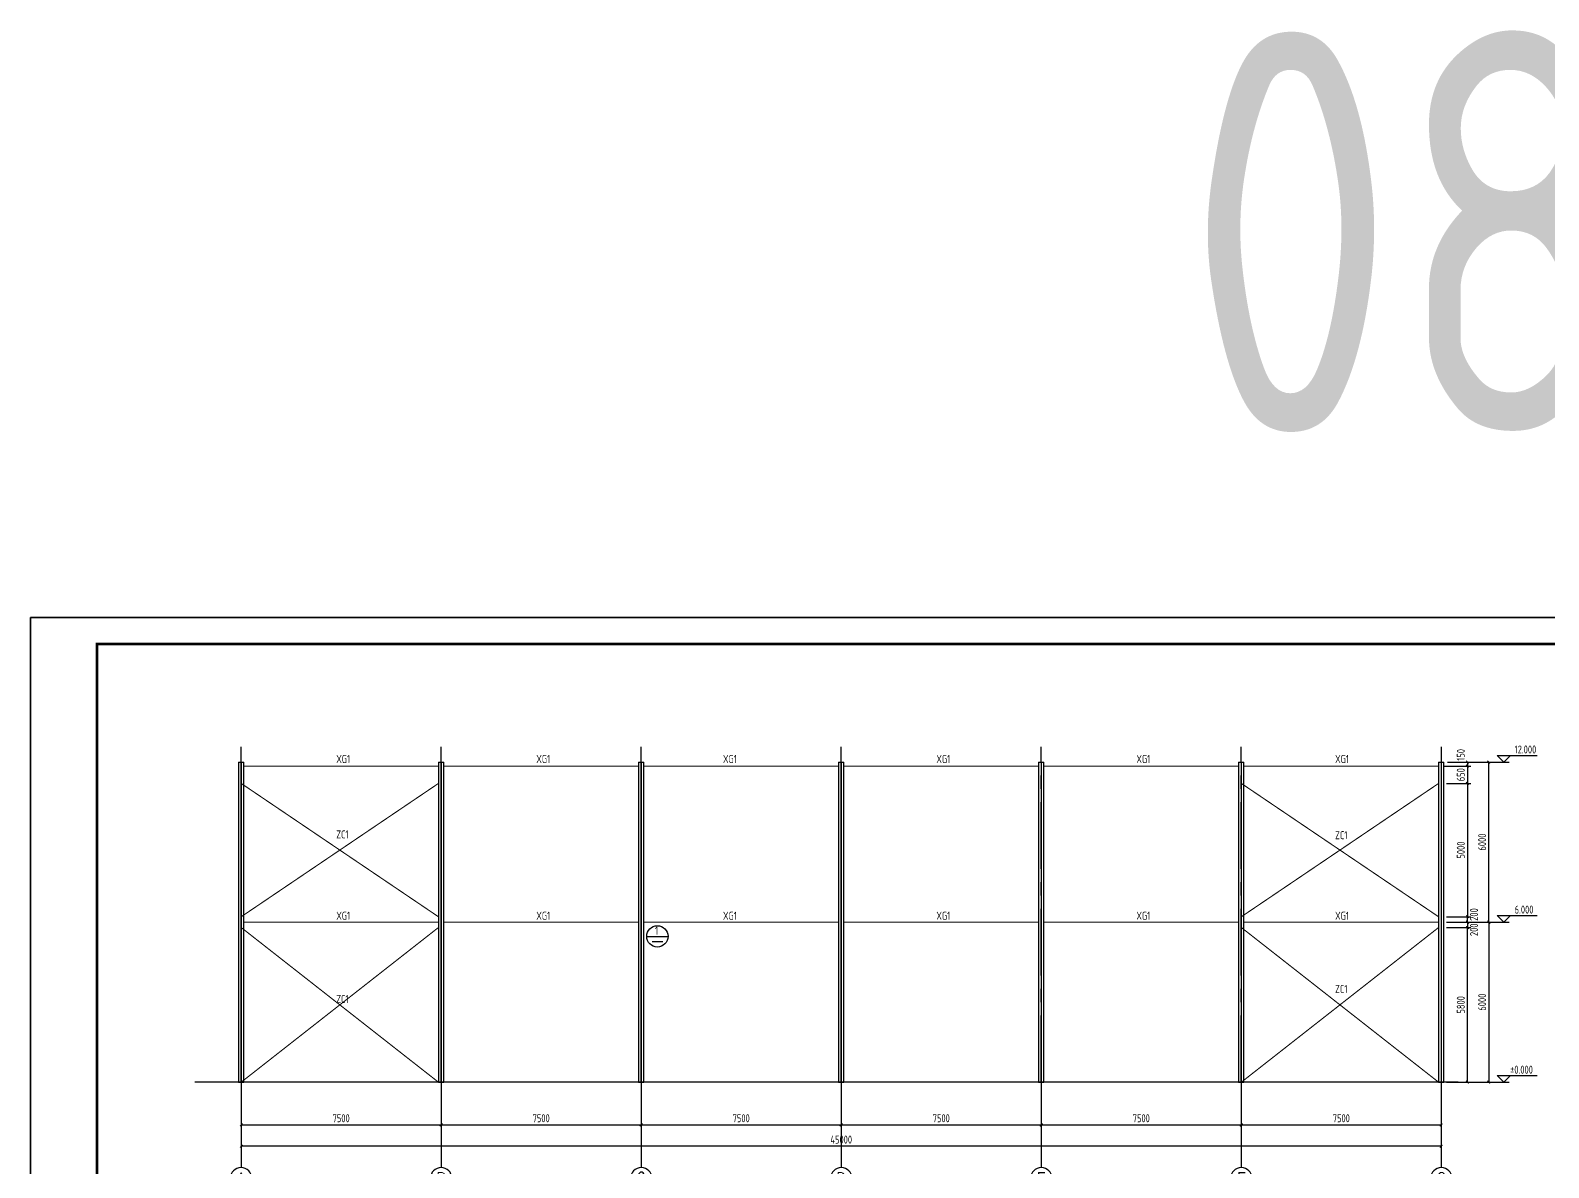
# Model space of a CAD drawing. Header units: millimetres. Extents: x 865490 to 879904, y 39442 to 44891.
# Drawn here: x 872506 to 873075, y 39838 to 40264 of the extents above; entities that cross this region are included whole.
import ezdxf
from ezdxf.enums import TextEntityAlignment as Align

# ---------------------------------------------------------------- set-up
doc = ezdxf.new("R2010")
doc.units = ezdxf.units.MM
doc.header["$LTSCALE"] = 1000
doc.header["$MEASUREMENT"] = 0
doc.linetypes.add('CENTER', pattern=[2, 1.25, -0.25, 0.25, -0.25])
doc.linetypes.add('DOTE', pattern=[2.42, 2, -0.2, 0.02, -0.2])
for name, color, linetype in [('1530', 253, 'Continuous'), ('1534', 7, 'Continuous'), ('AXIS', 3, 'Continuous'), ('AXIS_TEXT', 7, 'Continuous'), ('DIM', 7, 'Continuous'), ('DOTE', 1, 'DOTE'), ('M_Prof', 2, 'Continuous'), ('支撑', 6, 'Continuous'), ('柱集中标注', 2, 'Continuous'), ('梁集中标注', 2, 'Continuous'), ('索引符号标注', 253, 'Continuous')]:
    doc.layers.add(name, color=color, linetype=linetype)
doc.styles.add('_TCH_AXIS', font='COMPLEX', dxfattribs={"bigfont": 'GBCBIG'})
doc.styles.add('COMPLEX', font='COMPLEX')
doc.styles.add('GBHZ', font='gbenor.shx', dxfattribs={"width": 0.9, "bigfont": 'gbcbig.shx'})
doc.dimstyles.new('Y100', dxfattribs={"dimscale": 0, "dimtxt": 3, "dimasz": 0.01, "dimexe": 1.2, "dimexo": 2, "dimgap": 1, "dimtad": 1, "dimdec": 0, "dimlfac": 100, "dimzin": 0, "dimdsep": 46, "dimtxsty": 'GBHZ', "dimblk": 'DX', "dimcen": 0.09, "dimdle": 1, "dimclrd": 7, "dimclre": 7, "dimclrt": 7, "dimadec": 0, "dimazin": 0, "dimtfac": 1, "dimtdec": 0, "dimtix": 1, "dimtmove": 2, "dimatfit": 3, "dimldrblk": 'DX', "dimfxl": 0, "dimtolj": 1, "dimtzin": 0, "dimarcsym": 0})

# ---------------------------------------------------------------- blocks, each defined once
blk = doc.blocks.new('DX')
at = {"color": 0, "linetype": 'ByBlock', "const_width": 40}
blk.add_lwpolyline([(-54, -51), (46, 49)], dxfattribs=at)
blk = doc.blocks.new('*D62')
at = {"layer": 'Defpoints', "color": 0, "transparency": 16777216}
for p in [(873033.57, 39988.26), (873035.57, 39989.76), (873044.38, 39988.26)]:
    blk.add_point(p, dxfattribs=at)
at = {"layer": 'dim', "color": 7, "lineweight": -2, "transparency": 16777216}
for p, q in [((873035.57, 39988.26), (873045.58, 39988.26)), ((873037.57, 39989.76), (873045.58, 39989.76)), ((873044.38, 39989.77), (873044.38, 39989.78)), ((873044.38, 39989.76), (873044.38, 39988.26)), ((873044.38, 39988.25), (873044.38, 39988.24))]:
    blk.add_line(p, q, dxfattribs=at)
at = {"layer": 'dim', "color": 7, "lineweight": -2, "transparency": 16777216, "xscale": 0.01, "yscale": 0.01, "zscale": 0.01}
for p, rotation in [((873044.38, 39989.76), 270), ((873044.38, 39988.26), 90)]:
    blk.add_blockref('DX', p, dxfattribs=dict(at, rotation=rotation))
at = {"layer": 'dim', "color": 7, "transparency": 16777216, "insert": (873041.88, 39992.44), "char_height": 3, "attachment_point": 5, "rotation": 90, "style": 'GBHZ'}
blk.add_mtext('\\A1;150', dxfattribs=at)
blk = doc.blocks.new('*D63')
at = {"layer": 'Defpoints', "color": 0, "transparency": 16777216}
for p in [(873036.84, 39929.76), (873034.84, 39869.76), (873052.38, 39869.76)]:
    blk.add_point(p, dxfattribs=at)
at = {"layer": 'dim', "color": 7, "lineweight": -2, "transparency": 16777216}
for p, q in [((873038.84, 39929.76), (873053.58, 39929.76)), ((873052.38, 39929.75), (873052.38, 39869.77)), ((873036.84, 39869.76), (873053.58, 39869.76))]:
    blk.add_line(p, q, dxfattribs=at)
at = {"layer": 'dim', "color": 7, "lineweight": -2, "transparency": 16777216, "xscale": 0.01, "yscale": 0.01, "zscale": 0.01}
for p, rotation in [((873052.38, 39929.76), 90), ((873052.38, 39869.76), 270)]:
    blk.add_blockref('DX', p, dxfattribs=dict(at, rotation=rotation))
at = {"layer": 'dim', "color": 7, "transparency": 16777216, "insert": (873049.88, 39899.76), "char_height": 3, "attachment_point": 5, "rotation": 90, "style": 'GBHZ'}
blk.add_mtext('\\A1;6000', dxfattribs=at)
blk = doc.blocks.new('*D64')
at = {"layer": 'Defpoints', "color": 0, "transparency": 16777216}
for p in [(873035.57, 39988.26), (873034.57, 39981.76), (873044.38, 39981.76)]:
    blk.add_point(p, dxfattribs=at)
at = {"layer": 'dim', "color": 7, "lineweight": -2, "transparency": 16777216}
for p, q in [((873037.57, 39988.26), (873045.58, 39988.26)), ((873044.38, 39988.25), (873044.38, 39981.77)), ((873036.57, 39981.76), (873045.58, 39981.76))]:
    blk.add_line(p, q, dxfattribs=at)
at = {"layer": 'dim', "color": 7, "lineweight": -2, "transparency": 16777216, "xscale": 0.01, "yscale": 0.01, "zscale": 0.01}
for p, rotation in [((873044.38, 39988.26), 90), ((873044.38, 39981.76), 270)]:
    blk.add_blockref('DX', p, dxfattribs=dict(at, rotation=rotation))
at = {"layer": 'dim', "color": 7, "transparency": 16777216, "insert": (873041.88, 39985.01), "char_height": 3, "attachment_point": 5, "rotation": 90, "style": 'GBHZ'}
blk.add_mtext('\\A1;650', dxfattribs=at)
blk = doc.blocks.new('*D65')
at = {"layer": 'Defpoints', "color": 0, "transparency": 16777216}
for p in [(873034.57, 39981.76), (873034.57, 39931.76), (873044.38, 39931.76)]:
    blk.add_point(p, dxfattribs=at)
at = {"layer": 'dim', "color": 7, "lineweight": -2, "transparency": 16777216}
for p, q in [((873036.57, 39981.76), (873045.58, 39981.76)), ((873044.38, 39981.75), (873044.38, 39931.77)), ((873036.57, 39931.76), (873045.58, 39931.76))]:
    blk.add_line(p, q, dxfattribs=at)
at = {"layer": 'dim', "color": 7, "lineweight": -2, "transparency": 16777216, "xscale": 0.01, "yscale": 0.01, "zscale": 0.01}
for p, rotation in [((873044.38, 39981.76), 90), ((873044.38, 39931.76), 270)]:
    blk.add_blockref('DX', p, dxfattribs=dict(at, rotation=rotation))
at = {"layer": 'dim', "color": 7, "transparency": 16777216, "insert": (873041.88, 39956.76), "char_height": 3, "attachment_point": 5, "rotation": 90, "style": 'GBHZ'}
blk.add_mtext('\\A1;5000', dxfattribs=at)
blk = doc.blocks.new('*D66')
at = {"layer": 'Defpoints', "color": 0, "transparency": 16777216}
for p in [(873034.84, 39989.76), (873052.38, 39989.76), (873036.84, 39929.76)]:
    blk.add_point(p, dxfattribs=at)
at = {"layer": 'dim', "color": 7, "lineweight": -2, "transparency": 16777216}
for p, q in [((873036.84, 39989.76), (873053.58, 39989.76)), ((873052.38, 39929.77), (873052.38, 39989.75)), ((873038.84, 39929.76), (873053.58, 39929.76))]:
    blk.add_line(p, q, dxfattribs=at)
at = {"layer": 'dim', "color": 7, "lineweight": -2, "transparency": 16777216, "xscale": 0.01, "yscale": 0.01, "zscale": 0.01}
for p, rotation in [((873052.38, 39989.76), 90), ((873052.38, 39929.76), 270)]:
    blk.add_blockref('DX', p, dxfattribs=dict(at, rotation=rotation))
at = {"layer": 'dim', "color": 7, "transparency": 16777216, "insert": (873049.88, 39959.76), "char_height": 3, "attachment_point": 5, "rotation": 90, "style": 'GBHZ'}
blk.add_mtext('\\A1;6000', dxfattribs=at)
blk = doc.blocks.new('*D67')
at = {"layer": 'Defpoints', "color": 0, "transparency": 16777216}
for p in [(873034.57, 39931.76), (873034.57, 39929.76), (873044.38, 39931.76)]:
    blk.add_point(p, dxfattribs=at)
at = {"layer": 'dim', "color": 7, "lineweight": -2, "transparency": 16777216}
for p, q in [((873036.57, 39931.76), (873045.58, 39931.76)), ((873036.57, 39929.76), (873045.58, 39929.76)), ((873044.38, 39931.77), (873044.38, 39931.78)), ((873044.38, 39929.76), (873044.38, 39931.76)), ((873044.38, 39929.75), (873044.38, 39929.74))]:
    blk.add_line(p, q, dxfattribs=at)
at = {"layer": 'dim', "color": 7, "lineweight": -2, "transparency": 16777216, "xscale": 0.01, "yscale": 0.01, "zscale": 0.01}
for p, rotation in [((873044.38, 39931.76), 270), ((873044.38, 39929.76), 90)]:
    blk.add_blockref('DX', p, dxfattribs=dict(at, rotation=rotation))
at = {"layer": 'dim', "color": 7, "transparency": 16777216, "insert": (873046.82, 39932.61), "char_height": 3, "attachment_point": 5, "rotation": 90, "style": 'GBHZ'}
blk.add_mtext('\\A1;200', dxfattribs=at)
blk = doc.blocks.new('*D68')
at = {"layer": 'Defpoints', "color": 0, "transparency": 16777216}
for p in [(873034.57, 39927.76), (873044.38, 39927.76), (873034.57, 39869.76)]:
    blk.add_point(p, dxfattribs=at)
at = {"layer": 'dim', "color": 7, "lineweight": -2, "transparency": 16777216}
for p, q in [((873036.57, 39927.76), (873045.58, 39927.76)), ((873044.38, 39869.77), (873044.38, 39927.75)), ((873036.57, 39869.76), (873045.58, 39869.76))]:
    blk.add_line(p, q, dxfattribs=at)
at = {"layer": 'dim', "color": 7, "lineweight": -2, "transparency": 16777216, "xscale": 0.01, "yscale": 0.01, "zscale": 0.01}
for p, rotation in [((873044.38, 39927.76), 90), ((873044.38, 39869.76), 270)]:
    blk.add_blockref('DX', p, dxfattribs=dict(at, rotation=rotation))
at = {"layer": 'dim', "color": 7, "transparency": 16777216, "insert": (873041.88, 39898.76), "char_height": 3, "attachment_point": 5, "rotation": 90, "style": 'GBHZ'}
blk.add_mtext('\\A1;5800', dxfattribs=at)
blk = doc.blocks.new('*D69')
at = {"layer": 'Defpoints', "color": 0, "transparency": 16777216}
for p in [(873034.57, 39929.76), (873034.57, 39927.76), (873044.38, 39927.76)]:
    blk.add_point(p, dxfattribs=at)
at = {"layer": 'dim', "color": 7, "lineweight": -2, "transparency": 16777216}
for p, q in [((873036.57, 39929.76), (873045.58, 39929.76)), ((873044.38, 39929.77), (873044.38, 39929.78)), ((873044.38, 39929.76), (873044.38, 39927.76)), ((873036.57, 39927.76), (873045.58, 39927.76)), ((873044.38, 39927.75), (873044.38, 39927.74))]:
    blk.add_line(p, q, dxfattribs=at)
at = {"layer": 'dim', "color": 7, "lineweight": -2, "transparency": 16777216, "xscale": 0.01, "yscale": 0.01, "zscale": 0.01}
for p, rotation in [((873044.38, 39929.76), 270), ((873044.38, 39927.76), 90)]:
    blk.add_blockref('DX', p, dxfattribs=dict(at, rotation=rotation))
at = {"layer": 'dim', "color": 7, "transparency": 16777216, "insert": (873046.82, 39926.9), "char_height": 3, "attachment_point": 5, "rotation": 90, "style": 'GBHZ'}
blk.add_mtext('\\A1;200', dxfattribs=at)
blk = doc.blocks.new('*D137')
at = {"layer": 'Defpoints', "color": 0, "transparency": 16777216}
for p in [(872584.57, 39869.76), (872659.57, 39869.76), (872659.57, 39853.76)]:
    blk.add_point(p, dxfattribs=at)
at = {"layer": 'dim', "color": 7, "lineweight": -2, "transparency": 16777216}
for p, q in [((872584.57, 39867.76), (872584.57, 39852.56)), ((872659.57, 39867.76), (872659.57, 39852.56)), ((872584.58, 39853.76), (872659.56, 39853.76))]:
    blk.add_line(p, q, dxfattribs=at)
at = {"layer": 'dim', "color": 7, "lineweight": -2, "transparency": 16777216, "xscale": 0.01, "yscale": 0.01, "zscale": 0.01, "rotation": 180}
blk.add_blockref('DX', (872584.57, 39853.76), dxfattribs=at)
at = {"layer": 'dim', "color": 7, "lineweight": -2, "transparency": 16777216, "xscale": 0.01, "yscale": 0.01, "zscale": 0.01}
blk.add_blockref('DX', (872659.57, 39853.76), dxfattribs=at)
at = {"layer": 'dim', "color": 7, "transparency": 16777216, "insert": (872622.07, 39856.26), "char_height": 3, "attachment_point": 5, "style": 'GBHZ'}
blk.add_mtext('\\A1;7500', dxfattribs=at)
blk = doc.blocks.new('*D138')
at = {"layer": 'Defpoints', "color": 0, "transparency": 16777216}
for p in [(872659.57, 39869.76), (872734.57, 39869.76), (872734.57, 39853.76)]:
    blk.add_point(p, dxfattribs=at)
at = {"layer": 'dim', "color": 7, "lineweight": -2, "transparency": 16777216}
for p, q in [((872659.57, 39867.76), (872659.57, 39852.56)), ((872734.57, 39867.76), (872734.57, 39852.56)), ((872659.58, 39853.76), (872734.56, 39853.76))]:
    blk.add_line(p, q, dxfattribs=at)
at = {"layer": 'dim', "color": 7, "lineweight": -2, "transparency": 16777216, "xscale": 0.01, "yscale": 0.01, "zscale": 0.01, "rotation": 180}
blk.add_blockref('DX', (872659.57, 39853.76), dxfattribs=at)
at = {"layer": 'dim', "color": 7, "lineweight": -2, "transparency": 16777216, "xscale": 0.01, "yscale": 0.01, "zscale": 0.01}
blk.add_blockref('DX', (872734.57, 39853.76), dxfattribs=at)
at = {"layer": 'dim', "color": 7, "transparency": 16777216, "insert": (872697.07, 39856.26), "char_height": 3, "attachment_point": 5, "style": 'GBHZ'}
blk.add_mtext('\\A1;7500', dxfattribs=at)
blk = doc.blocks.new('*D139')
at = {"layer": 'Defpoints', "color": 0, "transparency": 16777216}
for p in [(872734.57, 39869.76), (872809.57, 39869.76), (872809.57, 39853.76)]:
    blk.add_point(p, dxfattribs=at)
at = {"layer": 'dim', "color": 7, "lineweight": -2, "transparency": 16777216}
for p, q in [((872734.57, 39867.76), (872734.57, 39852.56)), ((872809.57, 39867.76), (872809.57, 39852.56)), ((872734.58, 39853.76), (872809.56, 39853.76))]:
    blk.add_line(p, q, dxfattribs=at)
at = {"layer": 'dim', "color": 7, "lineweight": -2, "transparency": 16777216, "xscale": 0.01, "yscale": 0.01, "zscale": 0.01, "rotation": 180}
blk.add_blockref('DX', (872734.57, 39853.76), dxfattribs=at)
at = {"layer": 'dim', "color": 7, "lineweight": -2, "transparency": 16777216, "xscale": 0.01, "yscale": 0.01, "zscale": 0.01}
blk.add_blockref('DX', (872809.57, 39853.76), dxfattribs=at)
at = {"layer": 'dim', "color": 7, "transparency": 16777216, "insert": (872772.07, 39856.26), "char_height": 3, "attachment_point": 5, "style": 'GBHZ'}
blk.add_mtext('\\A1;7500', dxfattribs=at)
blk = doc.blocks.new('*D140')
at = {"layer": 'Defpoints', "color": 0, "transparency": 16777216}
for p in [(872809.57, 39869.76), (872884.57, 39869.76), (872884.57, 39853.76)]:
    blk.add_point(p, dxfattribs=at)
at = {"layer": 'dim', "color": 7, "lineweight": -2, "transparency": 16777216}
for p, q in [((872809.57, 39867.76), (872809.57, 39852.56)), ((872884.57, 39867.76), (872884.57, 39852.56)), ((872809.58, 39853.76), (872884.56, 39853.76))]:
    blk.add_line(p, q, dxfattribs=at)
at = {"layer": 'dim', "color": 7, "lineweight": -2, "transparency": 16777216, "xscale": 0.01, "yscale": 0.01, "zscale": 0.01, "rotation": 180}
blk.add_blockref('DX', (872809.57, 39853.76), dxfattribs=at)
at = {"layer": 'dim', "color": 7, "lineweight": -2, "transparency": 16777216, "xscale": 0.01, "yscale": 0.01, "zscale": 0.01}
blk.add_blockref('DX', (872884.57, 39853.76), dxfattribs=at)
at = {"layer": 'dim', "color": 7, "transparency": 16777216, "insert": (872847.07, 39856.26), "char_height": 3, "attachment_point": 5, "style": 'GBHZ'}
blk.add_mtext('\\A1;7500', dxfattribs=at)
blk = doc.blocks.new('*D141')
at = {"layer": 'Defpoints', "color": 0, "transparency": 16777216}
for p in [(872884.57, 39869.76), (872959.57, 39869.76), (872959.57, 39853.76)]:
    blk.add_point(p, dxfattribs=at)
at = {"layer": 'dim', "color": 7, "lineweight": -2, "transparency": 16777216}
for p, q in [((872884.57, 39867.76), (872884.57, 39852.56)), ((872959.57, 39867.76), (872959.57, 39852.56)), ((872884.58, 39853.76), (872959.56, 39853.76))]:
    blk.add_line(p, q, dxfattribs=at)
at = {"layer": 'dim', "color": 7, "lineweight": -2, "transparency": 16777216, "xscale": 0.01, "yscale": 0.01, "zscale": 0.01, "rotation": 180}
blk.add_blockref('DX', (872884.57, 39853.76), dxfattribs=at)
at = {"layer": 'dim', "color": 7, "lineweight": -2, "transparency": 16777216, "xscale": 0.01, "yscale": 0.01, "zscale": 0.01}
blk.add_blockref('DX', (872959.57, 39853.76), dxfattribs=at)
at = {"layer": 'dim', "color": 7, "transparency": 16777216, "insert": (872922.07, 39856.26), "char_height": 3, "attachment_point": 5, "style": 'GBHZ'}
blk.add_mtext('\\A1;7500', dxfattribs=at)
blk = doc.blocks.new('*D142')
at = {"layer": 'Defpoints', "color": 0, "transparency": 16777216}
for p in [(872959.57, 39869.76), (873034.57, 39869.76), (873034.57, 39853.76)]:
    blk.add_point(p, dxfattribs=at)
at = {"layer": 'dim', "color": 7, "lineweight": -2, "transparency": 16777216}
for p, q in [((872959.57, 39867.76), (872959.57, 39852.56)), ((873034.57, 39867.76), (873034.57, 39852.56)), ((872959.58, 39853.76), (873034.56, 39853.76))]:
    blk.add_line(p, q, dxfattribs=at)
at = {"layer": 'dim', "color": 7, "lineweight": -2, "transparency": 16777216, "xscale": 0.01, "yscale": 0.01, "zscale": 0.01, "rotation": 180}
blk.add_blockref('DX', (872959.57, 39853.76), dxfattribs=at)
at = {"layer": 'dim', "color": 7, "lineweight": -2, "transparency": 16777216, "xscale": 0.01, "yscale": 0.01, "zscale": 0.01}
blk.add_blockref('DX', (873034.57, 39853.76), dxfattribs=at)
at = {"layer": 'dim', "color": 7, "transparency": 16777216, "insert": (872997.07, 39856.26), "char_height": 3, "attachment_point": 5, "style": 'GBHZ'}
blk.add_mtext('\\A1;7500', dxfattribs=at)
blk = doc.blocks.new('*D143')
at = {"layer": 'Defpoints', "color": 0, "transparency": 16777216}
for p in [(872584.57, 39869.76), (873034.57, 39869.76), (872584.57, 39845.76)]:
    blk.add_point(p, dxfattribs=at)
at = {"layer": 'dim', "color": 7, "lineweight": -2, "transparency": 16777216}
for p, q in [((872584.57, 39867.76), (872584.57, 39844.56)), ((873034.57, 39867.76), (873034.57, 39844.56)), ((873034.56, 39845.76), (872584.58, 39845.76))]:
    blk.add_line(p, q, dxfattribs=at)
at = {"layer": 'dim', "color": 7, "lineweight": -2, "transparency": 16777216, "xscale": 0.01, "yscale": 0.01, "zscale": 0.01, "rotation": 180}
blk.add_blockref('DX', (872584.57, 39845.76), dxfattribs=at)
at = {"layer": 'dim', "color": 7, "lineweight": -2, "transparency": 16777216, "xscale": 0.01, "yscale": 0.01, "zscale": 0.01}
blk.add_blockref('DX', (873034.57, 39845.76), dxfattribs=at)
at = {"layer": 'dim', "color": 7, "transparency": 16777216, "insert": (872809.57, 39848.26), "char_height": 3, "attachment_point": 5, "style": 'GBHZ'}
blk.add_mtext('\\A1;45000', dxfattribs=at)
blk = doc.blocks.new('_AXISO')
blk.add_circle((0, 0), 0.5)
at = {"layer": 'AXIS_TEXT', "style": 'COMPLEX', "width": 1.041667}
blk.add_attdef('A', text='', height=0.56, dxfattribs=at).set_placement((-0.25, -0.28), (0.25, -0.28), align=Align.FIT)

msp = doc.modelspace()

# ---------------------------------------------------------------- linework, layer by layer
for p, q in [((872505.542, 39449.955), (872505.542, 40043.955)), ((872505.542, 40043.955), (872505.542, 39449.955))]:
    msp.add_line(p, q)
at = {"color": 0}
for p, q in [((873346.542, 40043.955), (872505.542, 40043.955)), ((872505.542, 40043.955), (873346.542, 40043.955))]:
    msp.add_line(p, q, dxfattribs=at)
at = {"color": 0, "const_width": 1}
msp.add_lwpolyline([(873336.542, 39459.955), (872530.542, 39459.955), (872530.542, 40033.955), (873336.542, 40033.955)], close=True, dxfattribs=at)
at = {"layer": '1530'}
for p, q in [((873053.584, 39989.755), (873060.056, 39989.755)), ((873053.584, 39929.755), (873060.056, 39929.755)), ((873053.584, 39869.755), (873060.056, 39869.755))]:
    msp.add_line(p, q, dxfattribs=at)
at = {"layer": '1534'}
for points in [[(873060.556, 39992.255), (873058.056, 39989.755), (873055.556, 39992.255), (873070.49, 39992.255)], [(873060.556, 39932.255), (873058.056, 39929.755), (873055.556, 39932.255), (873070.49, 39932.255)], [(873060.556, 39872.255), (873058.056, 39869.755), (873055.556, 39872.255), (873070.49, 39872.255)]]:
    msp.add_lwpolyline(points, dxfattribs=at)
at = {"layer": 'AXIS', "color": 0}
for p, q in [((872584.569, 39869.755), (872584.569, 39837.755)), ((872659.569, 39869.755), (872659.569, 39837.755)), ((872734.569, 39869.755), (872734.569, 39837.755)), ((872809.569, 39869.755), (872809.569, 39837.755)), ((872884.569, 39869.755), (872884.569, 39837.755)), ((872959.569, 39869.755), (872959.569, 39837.755)), ((873034.569, 39869.755), (873034.569, 39837.755))]:
    msp.add_line(p, q, dxfattribs=at)
at = {"layer": 'DOTE', "linetype": 'CENTER', "ltscale": 0.02}
for p, q in [((872584.569, 39869.755), (872584.569, 39995.432)), ((872659.569, 39869.755), (872659.569, 39995.432)), ((872734.569, 39869.755), (872734.569, 39995.432)), ((872809.569, 39869.755), (872809.569, 39995.432)), ((872884.569, 39869.755), (872884.569, 39995.432)), ((872959.569, 39869.755), (872959.569, 39995.432)), ((873034.569, 39995.432), (873034.569, 39869.755))]:
    msp.add_line(p, q, dxfattribs=at)
at = {"layer": 'M_Prof'}
for p, q in [((872583.569, 39989.755), (872583.569, 39869.755)), ((872583.569, 39989.755), (872585.569, 39989.755)), ((872584.479, 39989.755), (872584.479, 39869.755)), ((872584.659, 39869.755), (872584.659, 39989.755)), ((872585.569, 39869.755), (872585.569, 39989.755)), ((872658.569, 39989.755), (872658.569, 39869.755)), ((872658.569, 39989.755), (872660.569, 39989.755)), ((872659.479, 39989.755), (872659.479, 39869.755)), ((872659.659, 39869.755), (872659.659, 39989.755)), ((872660.569, 39869.755), (872660.569, 39989.755)), ((872733.569, 39989.755), (872733.569, 39869.755)), ((872733.569, 39989.755), (872735.569, 39989.755)), ((872734.479, 39989.755), (872734.479, 39869.755)), ((872734.659, 39869.755), (872734.659, 39989.755)), ((872735.569, 39869.755), (872735.569, 39989.755)), ((872808.569, 39989.755), (872808.569, 39869.755)), ((872808.569, 39989.755), (872810.569, 39989.755)), ((872809.479, 39989.755), (872809.479, 39869.755)), ((872809.659, 39869.755), (872809.659, 39989.755)), ((872810.569, 39869.755), (872810.569, 39989.755)), ((872883.569, 39989.755), (872883.569, 39869.755)), ((872883.569, 39989.755), (872885.569, 39989.755)), ((872884.479, 39989.755), (872884.479, 39869.755)), ((872884.659, 39869.755), (872884.659, 39989.755)), ((872885.569, 39869.755), (872885.569, 39989.755)), ((872958.569, 39989.755), (872958.569, 39869.755)), ((872958.569, 39989.755), (872960.569, 39989.755)), ((872959.479, 39989.755), (872959.479, 39869.755)), ((872959.659, 39869.755), (872959.659, 39989.755)), ((872960.569, 39869.755), (872960.569, 39989.755)), ((873033.569, 39989.755), (873033.569, 39869.755)), ((873033.569, 39989.755), (873035.569, 39989.755)), ((873034.479, 39989.755), (873034.479, 39869.755)), ((873034.659, 39869.755), (873034.659, 39989.755)), ((873035.569, 39869.755), (873035.569, 39989.755)), ((873040.876, 39869.755), (872567.18, 39869.755)), ((872583.569, 39869.755), (872585.569, 39869.755)), ((872658.569, 39869.755), (872660.569, 39869.755)), ((872733.569, 39869.755), (872735.569, 39869.755)), ((872808.569, 39869.755), (872810.569, 39869.755)), ((872883.569, 39869.755), (872885.569, 39869.755)), ((872958.569, 39869.755), (872960.569, 39869.755)), ((873033.569, 39869.755), (873035.569, 39869.755))]:
    msp.add_line(p, q, dxfattribs=at)
at = {"layer": '支撑', "color": 6, "linetype": 'ByBlock', "const_width": 0.4}
for points in [[(872658.569, 39988.255), (872585.569, 39988.255)], [(872733.569, 39988.255), (872660.569, 39988.255)], [(872808.569, 39988.255), (872735.569, 39988.255)], [(872883.569, 39988.255), (872810.569, 39988.255)], [(872958.569, 39988.255), (872885.569, 39988.255)], [(873033.569, 39988.255), (872960.569, 39988.255)], [(872658.569, 39931.755), (872584.569, 39981.755)], [(872584.569, 39931.755), (872658.569, 39981.755)], [(873033.569, 39931.755), (872959.569, 39981.755)], [(872959.569, 39931.755), (873033.569, 39981.755)], [(872658.569, 39929.755), (872585.569, 39929.755)], [(872733.569, 39929.755), (872660.569, 39929.755)], [(872808.569, 39929.755), (872735.569, 39929.755)], [(872883.569, 39929.755), (872810.569, 39929.755)], [(872958.569, 39929.755), (872885.569, 39929.755)], [(873033.569, 39929.755), (872960.569, 39929.755)], [(872584.569, 39869.755), (872658.569, 39927.755)], [(872658.569, 39869.755), (872584.569, 39927.755)], [(872959.569, 39869.755), (873033.569, 39927.755)], [(873033.569, 39869.755), (872959.569, 39927.755)]]:
    msp.add_lwpolyline(points, dxfattribs=at)
at = {"layer": '索引符号标注'}
for p, q in [((872736.627, 39924.399), (872744.627, 39924.399)), ((872738.627, 39922.483), (872742.627, 39922.483))]:
    msp.add_line(p, q, dxfattribs=at)
msp.add_circle((872740.627, 39924.399), 4, dxfattribs=at)

# ---------------------------------------------------------------- block references
at = {"layer": 'AXIS', "color": 0}
ref = msp.add_blockref('_AXISO', (872584.569, 39833.755), dxfattribs=dict(at, xscale=-8, yscale=8, zscale=8))
ref.add_attrib('A', 'A', dxfattribs={"layer": 'AXIS_TEXT', "color": 0, "height": 4.252, "style": '_TCH_AXIS'}).set_placement((872582.747, 39831.629), (872586.391, 39831.629), align=Align.FIT)
ref = msp.add_blockref('_AXISO', (872659.569, 39833.755), dxfattribs=dict(at, xscale=-8, yscale=8, zscale=8))
ref.add_attrib('A', 'B', dxfattribs={"layer": 'AXIS_TEXT', "color": 0, "height": 4.353, "style": '_TCH_AXIS'}).set_placement((872657.807, 39831.579), (872661.331, 39831.579), align=Align.FIT)
ref = msp.add_blockref('_AXISO', (872734.569, 39833.755), dxfattribs=dict(at, xscale=-8, yscale=8, zscale=8))
ref.add_attrib('A', 'C', dxfattribs={"layer": 'AXIS_TEXT', "color": 0, "height": 4.557, "style": '_TCH_AXIS'}).set_placement((872732.942, 39831.477), (872736.197, 39831.477), align=Align.FIT)
ref = msp.add_blockref('_AXISO', (872809.569, 39833.755), dxfattribs=dict(at, xscale=-8, yscale=8, zscale=8))
ref.add_attrib('A', 'D', dxfattribs={"layer": 'AXIS_TEXT', "color": 0, "height": 4.353, "style": '_TCH_AXIS'}).set_placement((872807.807, 39831.579), (872811.331, 39831.579), align=Align.FIT)
ref = msp.add_blockref('_AXISO', (872884.569, 39833.755), dxfattribs=dict(at, xscale=-8, yscale=8, zscale=8))
ref.add_attrib('A', 'E', dxfattribs={"layer": 'AXIS_TEXT', "color": 0, "height": 4.454, "style": '_TCH_AXIS'}).set_placement((872882.872, 39831.528), (872886.266, 39831.528), align=Align.FIT)
ref = msp.add_blockref('_AXISO', (872959.569, 39833.755), dxfattribs=dict(at, xscale=-8, yscale=8, zscale=8))
ref.add_attrib('A', 'F', dxfattribs={"layer": 'AXIS_TEXT', "color": 0, "height": 4.454, "style": '_TCH_AXIS'}).set_placement((872957.872, 39831.528), (872961.266, 39831.528), align=Align.FIT)
ref = msp.add_blockref('_AXISO', (873034.569, 39833.755), dxfattribs=dict(at, xscale=-8, yscale=8, zscale=8))
ref.add_attrib('A', 'G', dxfattribs={"layer": 'AXIS_TEXT', "color": 0, "height": 4.252, "style": '_TCH_AXIS'}).set_placement((873032.747, 39831.629), (873036.391, 39831.629), align=Align.FIT)

# ---------------------------------------------------------------- texts
at = {"layer": '1534', "style": 'GBHZ', "width": 0.9}
for s, p in [('12.000', (873062.05, 39992.955)), ('6.000', (873062.05, 39932.955)), ('%%P0.000', (873060.37, 39872.955))]:
    msp.add_text(s, height=3, dxfattribs=at).set_placement(p)
at = {"layer": '柱集中标注', "style": 'GBHZ', "width": 0.9}
for s, p in [('XG1', (872620.242, 39989.397)), ('XG1', (872695.242, 39989.397)), ('XG1', (872765.242, 39989.397)), ('XG1', (872845.242, 39989.397)), ('XG1', (872920.242, 39989.397)), ('XG1', (872994.747, 39989.397)), ('ZC1', (872620.223, 39961.129)), ('ZC1', (872994.728, 39960.838)), ('XG1', (872620.242, 39930.647)), ('XG1', (872695.242, 39930.647)), ('XG1', (872765.242, 39930.647)), ('XG1', (872845.242, 39930.647)), ('XG1', (872920.242, 39930.647)), ('XG1', (872994.747, 39930.647)), ('ZC1', (872994.728, 39903.192)), ('ZC1', (872620.223, 39899.428))]:
    msp.add_text(s, height=3, dxfattribs=at).set_placement(p)
at = {"layer": '梁集中标注', "style": 'GBHZ', "width": 0.9}
msp.add_text('08', height=150, dxfattribs=at).set_placement((872938.803, 40113.455))
at = {"layer": '索引符号标注', "style": 'GBHZ'}
msp.add_text('1', height=3, dxfattribs=at).set_placement((872739.69, 39925.025))

# ---------------------------------------------------------------- dimensions: what is measured, and where the dimension line sits
at = {"layer": 'dim'}
for base, p1, p2, angle, picture, middle in [((873044.384, 39988.255), (873035.569, 39989.755), (873033.569, 39988.255), 90, '*D62', (873041.884, 39992.439)), ((873044.384, 39931.755), (873034.569, 39929.755), (873034.569, 39931.755), 270, '*D67', (873046.825, 39932.606)), ((873044.384, 39927.755), (873034.569, 39929.755), (873034.569, 39927.755), 90, '*D69', (873046.825, 39926.904))]:
    dim = msp.add_linear_dim(base=base, p1=p1, p2=p2, angle=angle, dimstyle='Y100', override={"dimscale": 1}, dxfattribs=at)
    dim.commit()
    dim.dimension.update_dxf_attribs({"geometry": picture, "text_midpoint": middle, "dimtype": 160})
for base, p1, p2, angle, picture, middle in [((873044.384, 39981.755), (873035.569, 39988.255), (873034.569, 39981.755), 90, '*D64', (873041.884, 39985.005)), ((873052.384, 39989.755), (873036.845, 39929.755), (873034.845, 39989.755), 270, '*D66', (873049.884, 39959.755)), ((873044.384, 39931.755), (873034.569, 39981.755), (873034.569, 39931.755), 90, '*D65', (873041.884, 39956.755)), ((873052.384, 39869.755), (873036.845, 39929.755), (873034.845, 39869.755), 90, '*D63', (873049.884, 39899.755)), ((873044.384, 39927.755), (873034.569, 39869.755), (873034.569, 39927.755), 270, '*D68', (873041.884, 39898.755))]:
    dim = msp.add_linear_dim(base=base, p1=p1, p2=p2, angle=angle, dimstyle='Y100', override={"dimscale": 1}, dxfattribs=at)
    dim.commit()
    dim.dimension.update_dxf_attribs({"geometry": picture, "text_midpoint": middle})
for base, p1, p2, picture, middle in [((872659.569, 39853.755), (872584.569, 39869.755), (872659.569, 39869.755), '*D137', (872622.069, 39856.255)), ((872584.569, 39845.755), (873034.569, 39869.755), (872584.569, 39869.755), '*D143', (872809.569, 39848.255)), ((872734.569, 39853.755), (872659.569, 39869.755), (872734.569, 39869.755), '*D138', (872697.069, 39856.255)), ((872809.569, 39853.755), (872734.569, 39869.755), (872809.569, 39869.755), '*D139', (872772.069, 39856.255)), ((872884.569, 39853.755), (872809.569, 39869.755), (872884.569, 39869.755), '*D140', (872847.069, 39856.255)), ((872959.569, 39853.755), (872884.569, 39869.755), (872959.569, 39869.755), '*D141', (872922.069, 39856.255)), ((873034.569, 39853.755), (872959.569, 39869.755), (873034.569, 39869.755), '*D142', (872997.069, 39856.255))]:
    dim = msp.add_linear_dim(base=base, p1=p1, p2=p2, dimstyle='Y100', override={"dimscale": 1, "dimfxl": 2}, dxfattribs=at)
    dim.commit()
    dim.dimension.update_dxf_attribs({"geometry": picture, "text_midpoint": middle})

doc.saveas('drawing.dxf')
